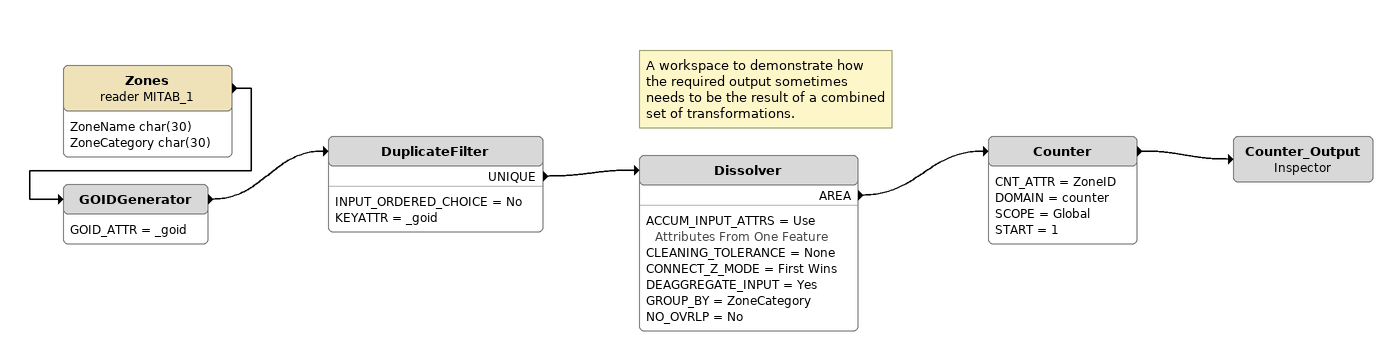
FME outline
Zones (reader MITAB_1)
    attributes: ZoneName char(30), ZoneCategory char(30)
    -> GOIDGenerator
GOIDGenerator
    GOID_ATTR = _goid
    -> DuplicateFilter
DuplicateFilter
    INPUT_ORDERED_CHOICE = No
    KEYATTR = _goid
    UNIQUE -> Dissolver
Note: A workspace to demonstrate how the required output sometimes needs to be the result of a combined set of transformations.
Dissolver
    ACCUM_INPUT_ATTRS = Use Attributes From One Feature
    CLEANING_TOLERANCE = None
    CONNECT_Z_MODE = First Wins
    DEAGGREGATE_INPUT = Yes
    GROUP_BY = ZoneCategory
    NO_OVRLP = No
    AREA -> Counter
Counter
    CNT_ATTR = ZoneID
    DOMAIN = counter
    SCOPE = Global
    START = 1
    -> Counter_Output
Counter_Output: Inspector
